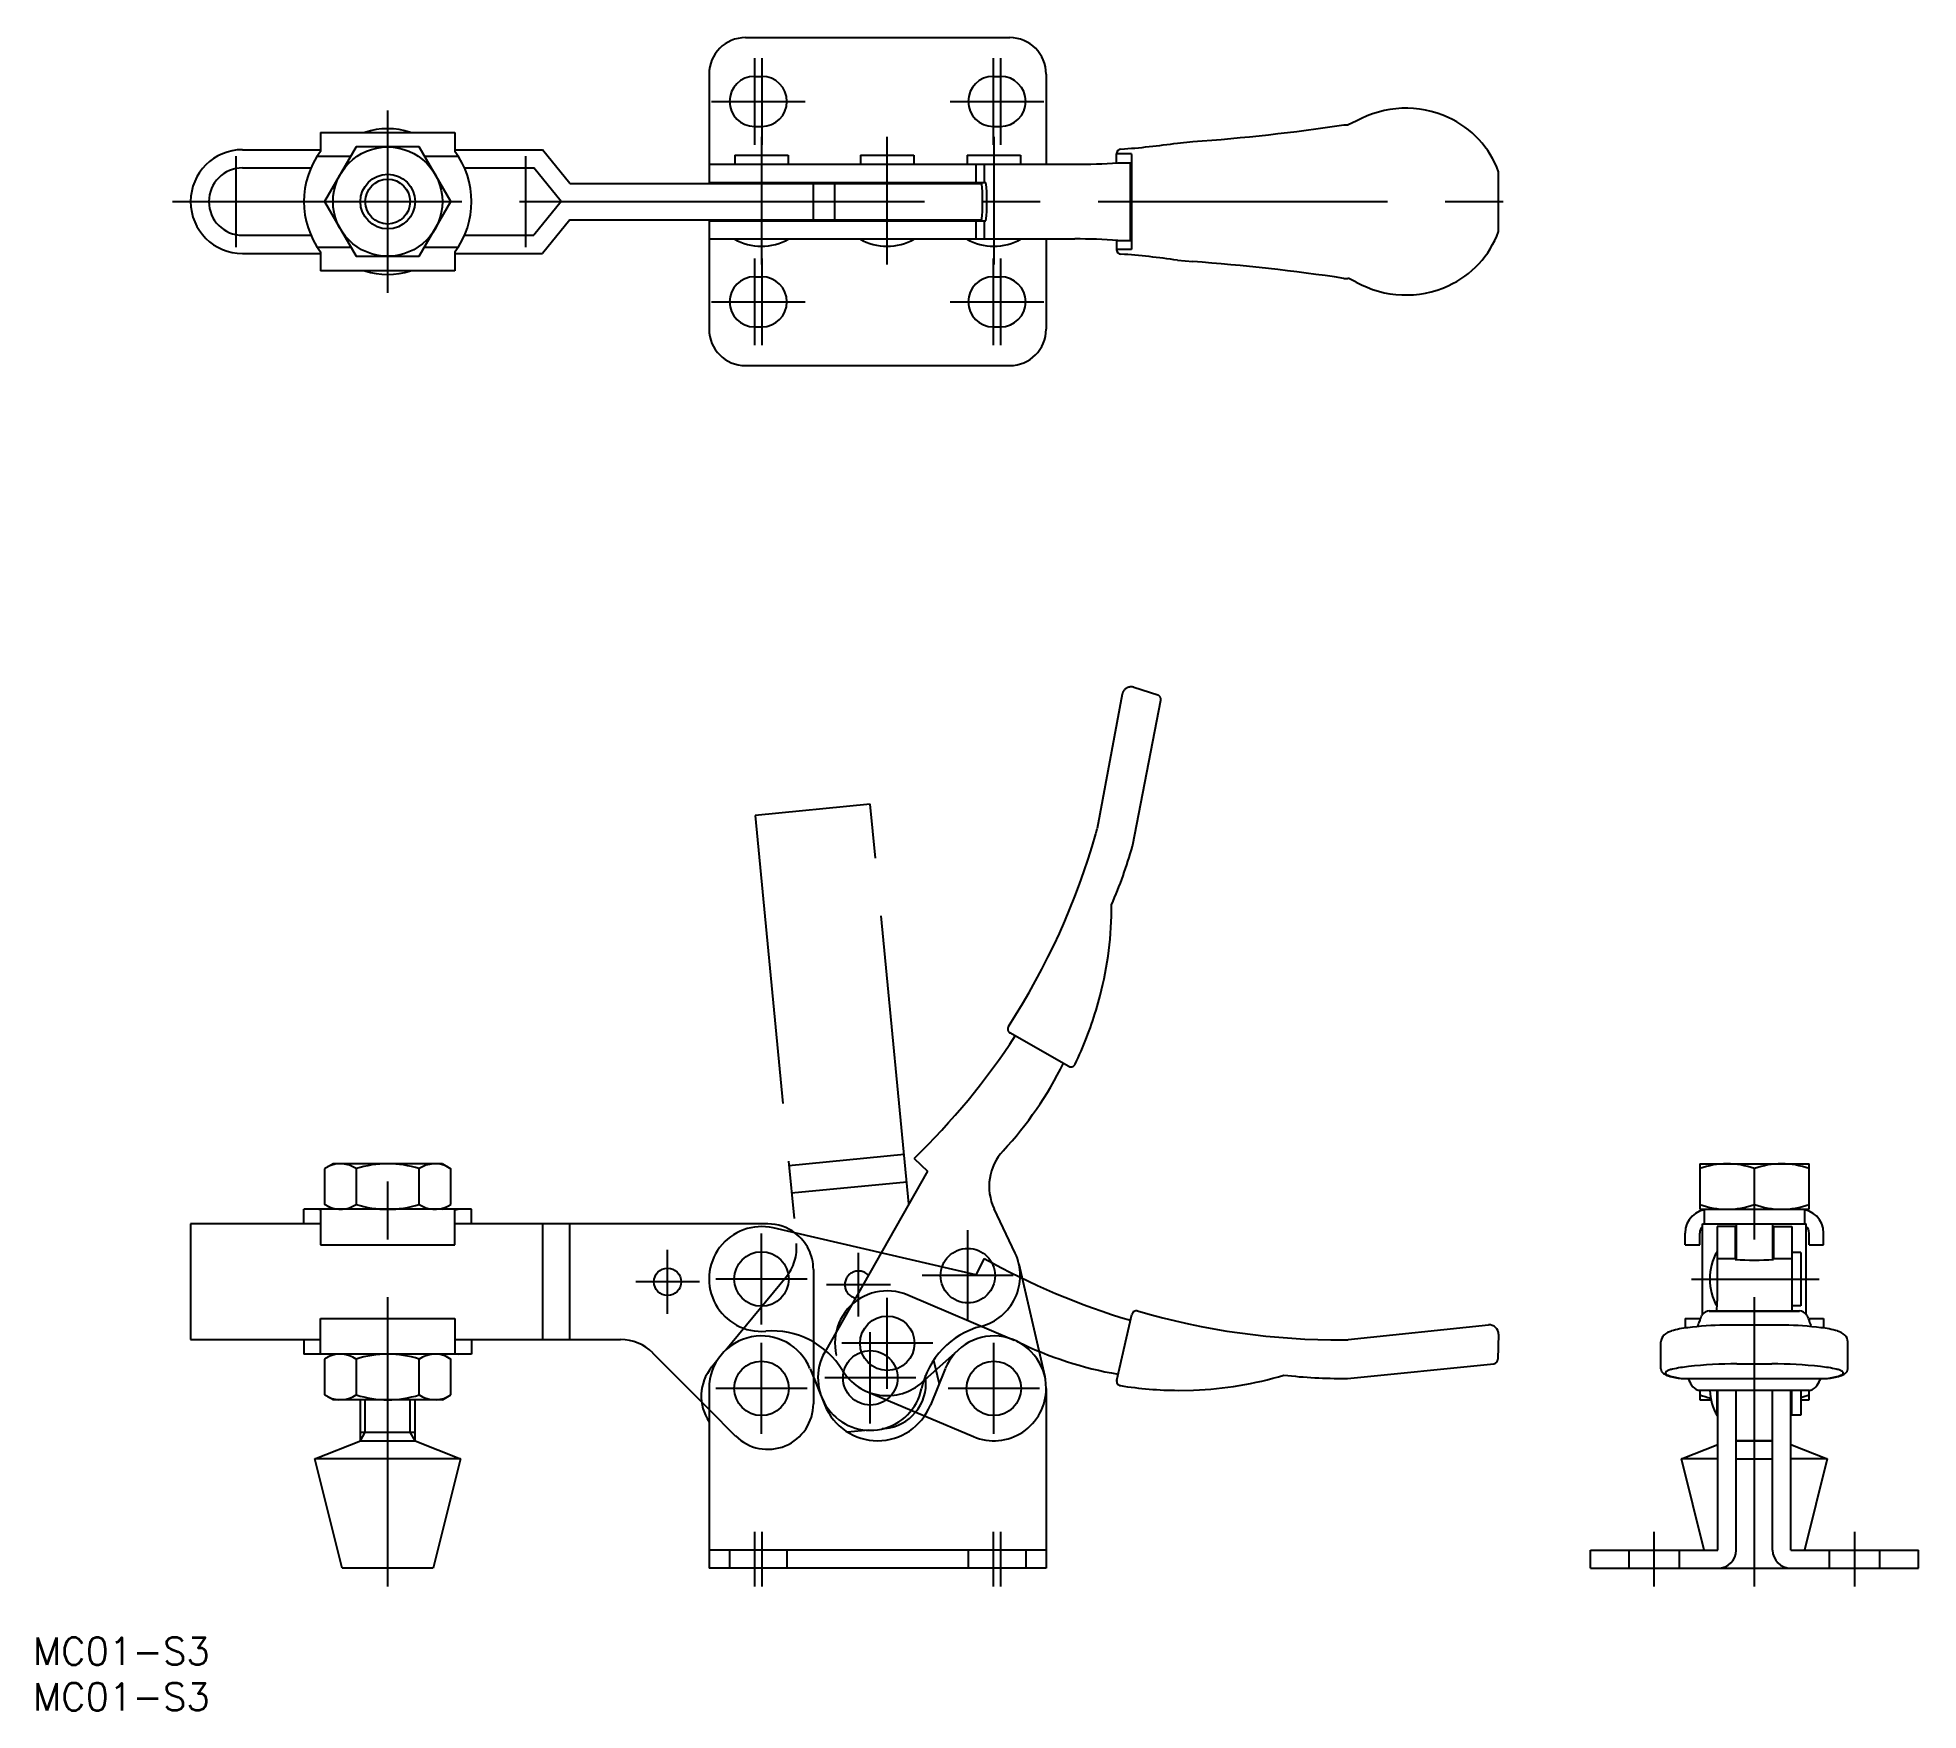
# Model space of a CAD drawing. Extents: x -38 to 168, y -16 to 168.
import ezdxf

# ---------------------------------------------------------------- set-up
doc = ezdxf.new("R2010")
doc.units = 0
for name, pattern in [('CENTER', [50.8, 31.75, -6.35, 6.35, -6.35]), ('DASHED', [19.05, 12.7, -6.35]), ('PHANTOM', [63.5, 31.75, -6.35, 6.35, -6.35, 6.35, -6.35])]:
    doc.linetypes.add(name, pattern=pattern)
doc.layers.get('0').update_dxf_attribs({"linetype": 'CONTINUOUS'})
doc.layers.add('CENTER', color=1, linetype='CENTER')
doc.styles.get("Standard").update_dxf_attribs({"font": 'txt.shx', "height": 3, "bigfont": 'bigfont.shx'})

msp = doc.modelspace()

# ---------------------------------------------------------------- linework, layer by layer
at = {"color": 7, "linetype": 'CONTINUOUS'}
for p, q in [((39.27, 168), (68.27, 168)), ((35.27, 164), (35.27, 152)), ((40.27, 163.75), (41.07, 163.75)), ((66.47, 163.75), (67.27, 163.75)), ((72.27, 164), (72.27, 154.1)), ((-7.38, 157.6), (-7.38, 155.5)), ((-7.38, 157.6), (7.37, 157.6)), ((7.37, 157.6), (7.37, 155.5)), ((40.27, 158.25), (41.07, 158.25)), ((66.47, 158.25), (67.27, 158.25)), ((104.95, 158.43), (105.34, 158.43)), ((105.34, 158.43), (105.43, 158.41)), ((106.29, 158.83), (105.43, 158.41)), ((-15.93, 155.7), (-7.38, 155.7)), ((-7.72, 155), (-4.04, 155)), ((-3.46, 156), (-6.93, 150)), ((3.46, 156), (-3.46, 156)), ((6.93, 150), (3.46, 156)), ((4.04, 155), (7.72, 155)), ((7.37, 155.7), (16.99, 155.7)), ((19.99, 152), (16.99, 155.7)), ((38.1, 155.1), (38.1, 154.1)), ((38.1, 155.1), (43.95, 155.1)), ((43.95, 155.1), (43.95, 154.1)), ((51.89, 155.1), (57.74, 155.1)), ((51.89, 155.1), (51.89, 154.1)), ((57.74, 155.1), (57.74, 154.1)), ((63.6, 155.1), (69.45, 155.1)), ((63.6, 155.1), (63.6, 154.1)), ((69.45, 155.1), (69.45, 154.1)), ((81.65, 155.25), (80, 155.25)), ((80, 154.24), (80, 155.25)), ((81.68, 145.04), (81.68, 154.96)), ((86.68, 156.43), (88.36, 156.58)), ((-15.93, 153.7), (-8.42, 153.7)), ((8.42, 153.7), (16.04, 153.7)), ((19.04, 150), (16.04, 153.7)), ((35.27, 154.1), (75.42, 154.1)), ((64.56, 154.1), (64.56, 152.1)), ((65.47, 154.1), (65.47, 152.1)), ((80.14, 154.25), (81.53, 154.25)), ((81.53, 145.75), (81.53, 154.25)), ((121.92, 146.72), (121.92, 153.28)), ((19.99, 152), (65.2, 152)), ((35.27, 152.1), (65.66, 152.1)), ((38.6, 152.1), (38.6, 152)), ((43.45, 152), (43.45, 152.1)), ((46.72, 148), (46.72, 152)), ((49.08, 148), (49.08, 152)), ((52.39, 152.1), (52.39, 152)), ((57.24, 152), (57.24, 152.1)), ((64.1, 152.1), (64.1, 152)), ((-6.93, 150), (-3.46, 144)), ((3.46, 144), (6.93, 150)), ((19.04, 150), (16.04, 146.3)), ((19.04, 150), (49.08, 150)), ((19.99, 148), (16.99, 144.3)), ((19.99, 148), (65.2, 148)), ((35.27, 148), (35.27, 136)), ((35.27, 147.9), (65.66, 147.9)), ((38.6, 148), (38.6, 147.9)), ((43.45, 147.9), (43.45, 148)), ((52.39, 148), (52.39, 147.9)), ((57.24, 147.9), (57.24, 148)), ((64.1, 148), (64.1, 147.9)), ((64.56, 147.9), (64.56, 145.9)), ((65.47, 147.9), (65.47, 145.9)), ((-15.93, 146.3), (-8.42, 146.3)), ((-7.72, 145), (-4.04, 145)), ((-7.38, 144.5), (-7.38, 142.4)), ((4.04, 145), (7.72, 145)), ((7.37, 144.5), (7.37, 142.4)), ((8.42, 146.3), (16.04, 146.3)), ((35.27, 145.9), (75.42, 145.9)), ((72.27, 145.9), (72.27, 136)), ((80, 145.76), (80, 144.73)), ((81.65, 144.75), (80, 144.75)), ((80.14, 145.75), (81.53, 145.75)), ((-15.93, 144.3), (-7.38, 144.3)), ((-3.46, 144), (3.46, 144)), ((7.37, 144.3), (16.99, 144.3)), ((86.68, 143.57), (88.36, 143.42)), ((7.37, 142.4), (-7.38, 142.4)), ((40.27, 141.75), (41.07, 141.75)), ((66.47, 141.75), (67.27, 141.75)), ((104.95, 141.57), (105.34, 141.57)), ((105.34, 141.57), (105.43, 141.59)), ((106.29, 141.17), (105.43, 141.59)), ((40.27, 136.25), (41.07, 136.25)), ((66.47, 136.25), (67.27, 136.25)), ((39.27, 132), (68.27, 132)), ((-6, 44.4), (-6.93, 43.86)), ((-6.93, 43.86), (-6.93, 39.94)), ((6, 44.4), (-6, 44.4)), ((-3.46, 43.86), (-3.46, 39.94)), ((3.46, 39.94), (3.46, 43.86)), ((6, 44.4), (6.93, 43.86)), ((6.93, 39.94), (6.93, 43.86)), ((144, 44.4), (144, 39.4)), ((144, 44.4), (156, 44.4)), ((150, 39.94), (150, 43.86)), ((156, 39.4), (156, 44.4)), ((9.2, 39.4), (-9.2, 39.4)), ((-9.2, 37.8), (-9.2, 39.4)), ((-7.38, 39.35), (-7.72, 39.4)), ((-7.38, 39.35), (-7.38, 35.5)), ((-6, 39.4), (-6.93, 39.94)), ((6, 39.4), (6.93, 39.94)), ((7.37, 39.35), (7.72, 39.4)), ((7.37, 35.5), (7.37, 39.35)), ((9.2, 37.8), (9.2, 39.4)), ((144, 39.4), (156, 39.4)), ((144.5, 39.35), (144.5, 37.8)), ((155.5, 39.35), (155.5, 37.8)), ((-7.38, 37.8), (-21.63, 37.8)), ((-21.63, 37.8), (-21.63, 25.1)), ((41.72, 37.8), (7.37, 37.8)), ((16.99, 37.8), (16.99, 25.1)), ((19.99, 25.1), (19.99, 37.8)), ((64.56, 32.22), (42.32, 37.35)), ((144.3, 37.8), (155.7, 37.8)), ((144.3, 27.86), (144.3, 37.8)), ((145.9, 37.5), (145.9, 29.33)), ((147.9, 37.5), (145.9, 37.5)), ((147.9, 37.5), (147.9, 33.9)), ((148, 37.8), (148, 33.89)), ((152, 37.8), (152, 33.89)), ((152.1, 37.5), (154.1, 37.5)), ((152.1, 37.5), (152.1, 33.9)), ((154.1, 37.5), (154.1, 29.33)), ((155.7, 27.86), (155.7, 37.8)), ((-7.38, 35.5), (7.37, 35.5)), ((142.4, 35.5), (142.4, 36.8)), ((142.4, 35.5), (144, 35.5)), ((144, 35.5), (144, 36.8)), ((156, 35.5), (156, 36.8)), ((156, 35.5), (157.6, 35.5)), ((157.6, 35.5), (157.6, 36.8)), ((65.47, 34), (64.56, 32.22)), ((145.9, 34), (147.9, 34)), ((152.1, 34), (154.1, 34)), ((155.1, 34.67), (154.1, 34.67)), ((155.1, 34.67), (155.1, 28.82)), ((-7.38, 27.4), (7.37, 27.4)), ((-7.38, 23.55), (-7.38, 27.4)), ((7.37, 27.4), (7.37, 23.55)), ((80.01, 20.65), (81.68, 27.87)), ((142.4, 27.4), (142.4, 26.37)), ((142.4, 27.4), (144, 27.4)), ((144, 27.4), (144, 27.14)), ((145.04, 28.24), (145.04, 28.26)), ((145.04, 28.24), (154.96, 28.24)), ((145.1, 28.26), (154.9, 28.26)), ((155.1, 28.82), (154.1, 28.82)), ((154.96, 28.24), (154.96, 28.26)), ((156, 27.4), (157.6, 27.4)), ((156, 27.4), (156, 27.14)), ((157.6, 27.4), (157.6, 26.37)), ((-21.63, 25.1), (-7.38, 25.1)), ((-9.2, 25.1), (-9.2, 23.5)), ((7.37, 25.1), (25.56, 25.1)), ((9.2, 25.1), (9.2, 23.5)), ((46.72, 24.84), (46.72, 21)), ((104.95, 25.07), (105.34, 25.08)), ((105.34, 25.08), (105.43, 25.09)), ((120.81, 26.7), (105.43, 25.09)), ((121.92, 25.68), (121.85, 22.94)), ((139.75, 21.89), (139.75, 24.85)), ((146.72, 26.71), (153.28, 26.71)), ((160.25, 21.89), (160.25, 24.85)), ((9.2, 23.5), (-9.2, 23.5)), ((-7.38, 23.55), (-7.72, 23.5)), ((-6, 23.5), (-6.93, 22.96)), ((-6.93, 22.96), (-6.93, 19.04)), ((-3.46, 22.96), (-3.46, 19.04)), ((3.46, 19.04), (3.46, 22.96)), ((6, 23.5), (6.93, 22.96)), ((6.93, 19.04), (6.93, 22.96)), ((7.37, 23.55), (7.72, 23.5)), ((35.27, 17.44), (29.1, 23.62)), ((58.67, 20.43), (62.56, 23.91)), ((46.35, 21.91), (47.98, 17.9)), ((61.2, 21.91), (59.56, 17.9)), ((105.16, 20.84), (105.34, 20.85)), ((105.34, 20.85), (121.4, 22.45)), ((141.99, 20.84), (158.01, 20.84)), ((148.08, 22.45), (151.92, 22.45)), ((-6, 18.5), (-6.93, 19.04)), ((6, 18.5), (6.93, 19.04)), ((35.27, 19.75), (35.27, 0)), ((52.59, 19.41), (58.93, 16.72)), ((72.27, 19.75), (72.27, 0)), ((86.76, 19.53), (88.45, 19.55)), ((156.03, 19.53), (143.97, 19.53)), ((144, 19.53), (144, 18.5)), ((145.9, 16.76), (145.9, 19.53)), ((146, 2), (146, 19.53)), ((148, 2), (148, 19.53)), ((152, 2), (152, 19.53)), ((154, 2), (154, 19.53)), ((154.1, 16.82), (154.1, 19.53)), ((155.1, 19.53), (155.1, 16.82)), ((156, 18.5), (156, 19.53)), ((6, 18.5), (-6, 18.5)), ((-3, 14), (-3, 18.5)), ((3, 14), (3, 18.5)), ((144, 18.5), (145.23, 18.5)), ((145.9, 17.32), (146, 17.32)), ((154.1, 17.32), (154, 17.32)), ((155.1, 16.82), (154.1, 16.82)), ((155.1, 18.5), (156, 18.5)), ((-3, 14.94), (3, 14.94)), ((-8, 12), (-3, 14)), ((-3, 14), (3, 14)), ((3, 14), (8, 12)), ((142, 12), (146, 13.6)), ((152, 14), (148, 14)), ((148, 14), (152, 14)), ((154, 13.6), (158, 12)), ((8, 12), (-8, 12)), ((-5, 0), (-8, 12)), ((8, 12), (5, 0)), ((146, 12), (142, 12)), ((144.5, 2), (142, 12)), ((148, 12), (152, 12)), ((158, 12), (154, 12)), ((158, 12), (155.5, 2)), ((5, 0), (-5, 0)), ((72.27, 2), (35.27, 2)), ((132, 0), (132, 2)), ((132, 2), (146, 2)), ((154, 2), (168, 2)), ((168, 0), (168, 2)), ((72.27, 0), (35.27, 0)), ((132, 0), (168, 0))]:
    msp.add_line(p, q, dxfattribs=at)
at = {"color": 3, "linetype": 'PHANTOM'}
for p, q in [((80.61, 95.93), (77.85, 81.18)), ((81.79, 79.42), (84.85, 95.27)), ((84.51, 95.84), (81.9, 96.69)), ((52.96, 83.85), (40.32, 82.62)), ((40.32, 82.62), (44.86, 35.65)), ((57.2, 40), (52.96, 83.85)), ((77.74, 80.63), (77.76, 80.72)), ((77.76, 80.72), (77.85, 81.18)), ((81.75, 79.25), (81.79, 79.42)), ((77.75, 61.25), (78.21, 62.87)), ((74.75, 55.09), (68.3, 58.76)), ((56.68, 45.41), (44.04, 44.19)), ((59.24, 43.59), (47.97, 23.74)), ((57.79, 44.97), (59.24, 43.59)), ((44.33, 41.2), (56.97, 42.42)), ((68.86, 34.58), (66.56, 39.45)), ((63.67, 27.13), (63.67, 37.12)), ((51.67, 27.63), (51.67, 34.63)), ((69.27, 33.42), (72.13, 21.04)), ((37.1, 23.96), (43.72, 31.99)), ((55.17, 31.13), (48.17, 31.13)), ((68.66, 32.12), (58.67, 32.12)), ((52.97, 15.91), (52.97, 25.9)), ((35.55, 22.07), (36.14, 22.79)), ((59.91, 22.84), (60.51, 20.23)), ((57.96, 20.9), (47.97, 20.9)), ((59.06, 20.79), (59.02, 21.15)), ((52.76, 15.16), (50.48, 14.94)), ((54.56, 15.33), (54.27, 15.3))]:
    msp.add_line(p, q, dxfattribs=at)
at = {"color": 3, "linetype": 'DASHED'}
for p, q in [((46.72, 32.8), (46.72, 24.84)), ((57.07, 30), (68.77, 25.04)), ((46.72, 21), (46.72, 18.06)), ((38.19, 14.52), (35.27, 17.44)), ((58.93, 16.72), (64.28, 14.46)), ((37.52, 2), (37.52, 0)), ((43.82, 2), (43.82, 0)), ((63.72, 2), (63.72, 0)), ((70.02, 2), (70.02, 0)), ((136.25, 0), (136.25, 2)), ((141.75, 2), (141.75, 0)), ((158.25, 0), (158.25, 2)), ((163.75, 2), (163.75, 0))]:
    msp.add_line(p, q, dxfattribs=at)
at = {"color": 3, "linetype": 'CONTINUOUS'}
for p, q in [((-2.46, 14.94), (-2.46, 18.5)), ((2.46, 14.94), (2.46, 18.5)), ((-3, 14), (-2.46, 14.94)), ((3, 14), (2.46, 14.94))]:
    msp.add_line(p, q, dxfattribs=at)
at = {"color": 7, "linetype": 'CONTINUOUS'}
for centre, radius in [((0, 150), 6), ((0, 150), 3), ((41.02, 31.75), 2.99), ((30.72, 31.44), 1.5), ((54.83, 24.7), 2.99), ((41.02, 19.75), 2.99), ((66.52, 19.75), 2.99)]:
    msp.add_circle(centre, radius, dxfattribs=at)
at = {"color": 3, "linetype": 'CONTINUOUS'}
msp.add_circle((0, 150), 2.46, dxfattribs=at)
at = {"color": 3, "linetype": 'PHANTOM'}
for centre in [(63.67, 32.12), (52.97, 20.9)]:
    msp.add_circle(centre, 2.99, dxfattribs=at)
at = {"color": 7, "linetype": 'CONTINUOUS'}
for centre, radius, start, end in [((39.27, 164), 4, 90, 180), ((68.27, 164), 4, 0, 90), ((40.27, 161), 2.75, 90, 270), ((41.07, 161), 2.75, 270, 90), ((66.47, 161), 2.75, 90, 270), ((67.27, 161), 2.75, 270, 90), ((111.74, 149.1), 11.15, 65.2546, 119.2648), ((112.13, 149.74), 10.41, 19.9105, 65.7381), ((0, 150), 8, 71.8051, 108.1949), ((72.41, 375.6), 219.6, 274.1651, 278.5232), ((-15.93, 150), 5.7, 90, 270), ((0, 150), 9.2, 143.2861, 216.7139), ((0, 150), 9.2, 323.2861, 36.7139), ((80.5, 155.27), 0.5, 93.9757, 182.0307), ((74.66, 239.21), 83.65, 273.9757, 278.2597), ((79.92, 154.94), 1.75, 0.5657, 10.2161), ((-15.93, 150), 3.7, 90, 270), ((75.44, 227.66), 73.56, 269.9856, 273.6597), ((46.64, 150), 18.66, 353.5382, 6.4618), ((47.11, 150), 18.66, 353.5382, 6.4618), ((112.13, 150.26), 10.41, 294.2619, 340.0895), ((41.02, 151.1), 6, 240.0736, 299.9264), ((54.81, 151.1), 6, 240.0736, 299.9264), ((66.52, 151.1), 6, 240.0736, 299.9264), ((75.44, 72.34), 73.56, 86.3403, 90.0144), ((80.5, 144.73), 0.5, 180, 266.0243), ((79.92, 145.06), 1.75, 349.7839, 359.4343), ((74.66, 60.79), 83.65, 81.7403, 86.0243), ((72.41, -75.6), 219.6, 81.4768, 85.8349), ((0, 150), 8, 251.8051, 288.1949), ((40.27, 139), 2.75, 90, 270), ((41.07, 139), 2.75, 270, 90), ((66.47, 139), 2.75, 90, 270), ((67.27, 139), 2.75, 270, 90), ((111.74, 150.9), 11.15, 240.7352, 294.7454), ((39.27, 136), 4, 180, 270), ((68.27, 136), 4, 270, 0), ((-5.2, 41.33), 3.07, 55.6158, 115.6158), ((0, 32.94), 11.46, 72.412, 107.588), ((5.2, 41.33), 3.07, 64.3842, 124.3842), ((147, 35.73), 8.67, 69.7438, 110.2562), ((153, 35.73), 8.67, 69.7438, 110.2562), ((-5.2, 42.47), 3.07, 244.3842, 304.3842), ((0, 50.86), 11.46, 252.412, 287.588), ((5.2, 42.47), 3.07, 235.6158, 295.6158), ((145, 36.8), 2.6, 90, 180), ((147, 48.07), 8.67, 249.7438, 290.2562), ((153, 48.07), 8.67, 249.7438, 290.2562), ((155, 36.8), 2.6, 0, 90), ((41.02, 31.75), 5.75, 77.0035, 274.6706), ((41.72, 32.8), 5, 53.0527, 90), ((145, 36.8), 1, 134.427, 180), ((155, 36.8), 1, 0, 45.573), ((104.43, 103.87), 80, 240.8499, 253.3611), ((151.1, 31.75), 6, 150.0736, 209.8872), ((150, 67.29), 33.46, 266.4017, 273.5983), ((72.34, 29.31), 73.56, 359.1836, 0.0144), ((227.66, 29.31), 73.56, 179.9856, 180.8164), ((82.17, 27.76), 0.5, 73.6919, 167.0035), ((104.44, 103.88), 78.81, 253.6919, 270.3768), ((-1274.24, 567.28), 1517.61, 339.12568, 339.17554), ((145.1, 27.26), 1, 90, 149.9522), ((154.9, 27.26), 1, 30.0478, 90), ((1574.24, 567.28), 1517.61, 200.82446, 200.87432), ((25.56, 20.1), 5, 45, 90), ((41.02, 19.75), 5.75, 22.1179, 180), ((42.22, 17.05), 9, 31.2639, 94.6706), ((66.52, 19.75), 5.75, 0, 157.8821), ((86.95, 61.08), 40.35, 243.6994, 260.31), ((120.92, 25.71), 1, 358.6051, 96.0116), ((140.75, 24.85), 1, 132.6853, 180), ((141.44, 24.11), 2.01, 105.7727, 132.6853), ((143.95, 15.45), 11.03, 96.5333, 106.1035), ((147.65, -13.23), 39.94, 91.3313, 97.1231), ((152.35, -13.23), 39.94, 82.8769, 88.6687), ((156.05, 15.45), 11.03, 73.8965, 83.4667), ((158.56, 24.11), 2.01, 47.3147, 74.2273), ((159.25, 24.85), 1, 0, 47.3147), ((-5.2, 20.43), 3.07, 55.6158, 115.6158), ((0, 12.04), 11.46, 72.412, 107.588), ((5.2, 20.43), 3.07, 64.3842, 124.3842), ((121.35, 22.95), 0.5, 275.7067, 358.6051), ((54.83, 24.7), 5.75, 211.2639, 311.9286), ((80.5, 20.54), 0.5, 167.0035, 260.953), ((87.05, 58.53), 39, 272.0629, 286.8621), ((104.56, 73.68), 52.84, 263.2587, 270.6541), ((140.37, 21.89), 0.62, 180, 235.9248), ((141.09, 22.96), 1.91, 235.9248, 254.9358), ((140.44, 21.44), 0.194, 156.1639, 203.8361), ((140.45, 21.42), 0.213, 134.6826, 150.874), ((140.45, 21.47), 0.213, 209.1479, 225.3651), ((140.63, 21.22), 0.486, 119.8991, 134.0974), ((140.63, 21.66), 0.485, 225.952, 240.1727), ((141.08, 20.44), 1.38, 109.7386, 119.7296), ((141.07, 22.44), 1.38, 240.3425, 250.346), ((142.9, 29.25), 8.46, 254.1571, 263.7621), ((141.91, 18.16), 3.81, 103.7112, 109.8669), ((142.95, 28.46), 7.68, 252.2927, 262.8155), ((144.34, 6.7), 15.52, 95.8454, 102.4115), ((146.15, 22.2), 3.69, 201.6377, 214.8508), ((148.54, -31.39), 53.84, 90.4882, 96.167), ((151.46, -31.39), 53.84, 83.833, 89.5118), ((153.85, 22.2), 3.69, 325.1492, 338.3623), ((155.66, 6.7), 15.52, 77.5885, 84.1546), ((157.05, 28.46), 7.68, 277.1845, 287.7073), ((157.1, 29.25), 8.46, 276.2379, 285.8429), ((158.09, 18.16), 3.81, 70.1331, 76.2888), ((158.92, 20.44), 1.38, 60.2704, 70.2614), ((158.93, 22.44), 1.38, 289.654, 299.6575), ((158.91, 22.96), 1.91, 285.0642, 304.0752), ((159.37, 21.22), 0.486, 45.9026, 60.1009), ((159.37, 21.66), 0.485, 299.8273, 314.048), ((159.55, 21.42), 0.213, 29.126, 45.3174), ((159.55, 21.47), 0.213, 314.6349, 330.8521), ((159.56, 21.44), 0.194, 336.1639, 23.8361), ((159.63, 21.89), 0.62, 304.0752, 0), ((-5.2, 21.57), 3.07, 244.3842, 304.3842), ((0, 29.96), 11.46, 252.412, 287.588), ((5.2, 21.57), 3.07, 235.6158, 295.6158), ((86.95, 61.08), 41.55, 260.953, 269.7388), ((144.2, 20.77), 1.28, 212.007, 252.7545), ((143.97, 20.03), 0.5, 252.7545, 270), ((147, 27.17), 8.67, 249.7438, 257.9723), ((151.1, 19.75), 6, 182.13, 209.9264), ((153, 27.17), 8.67, 284.0254, 290.2562), ((156.03, 20.03), 0.5, 270, 287.2455), ((155.8, 20.77), 1.28, 287.2455, 327.993), ((53.77, 20.25), 6.25, 202.1179, 337.8821), ((146, 2), 2, 270, 0), ((154, 2), 2, 180, 270)]:
    msp.add_arc(centre, radius, start, end, dxfattribs=at)
at = {"color": 3, "linetype": 'PHANTOM'}
for centre, radius, start, end in [((81.59, 95.74), 1, 72.0018, 169.4084), ((84.36, 95.37), 0.5, 349.1035, 72.0018), ((1.96, 102.28), 78.81, 327.0887, 344.0542), ((30.94, 93.77), 52.84, 336.6554, 344.0509), ((40.45, 72.66), 39, 345.4597, 0.2589), ((37.98, 73.3), 41.55, 334.3498, 343.1356), ((1.97, 102.28), 80, 314.2466, 326.7578), ((68.55, 59.19), 0.5, 147.0887, 240.4003), ((37.99, 73.3), 40.35, 317.0962, 333.7068), ((74.99, 55.53), 0.5, 240.4003, 334.3498), ((71.76, 41.91), 5.75, 137.0962, 205.3253), ((39.88, 35.17), 5, 320.52, 5.52), ((63.67, 32.12), 5.75, 284.6607, 25.3253), ((51.67, 31.13), 1.5, 43.7806, 257.0199), ((67.4, 17.85), 9, 104.6607, 168.0673), ((52.97, 20.9), 5.75, 150.4003, 348.0673), ((39.41, 18.89), 5, 140.52, 214.2037), ((54.08, 20.31), 5, 275.52, 5.52)]:
    msp.add_arc(centre, radius, start, end, dxfattribs=at)
at = {"color": 3, "linetype": 'DASHED'}
for centre, radius, start, end in [((41.72, 32.8), 5, 0, 53.0527), ((54.83, 24.7), 5.75, 67.0354, 211.2639), ((66.52, 19.75), 5.75, 247.0354, 0), ((41.72, 18.06), 5, 225, 0)]:
    msp.add_arc(centre, radius, start, end, dxfattribs=at)
at = {"layer": 'CENTER', "color": 1, "linetype": 'CENTER'}
for p, q in [((40.27, 165.75), (40.27, 156.25)), ((41.07, 165.75), (41.07, 156.25)), ((66.47, 165.75), (66.47, 156.25)), ((67.27, 165.75), (67.27, 156.25)), ((0, 140), (0, 160)), ((35.52, 161), (45.82, 161)), ((61.72, 161), (72.02, 161)), ((41.02, 157.1), (41.02, 143.1)), ((54.81, 143.1), (54.81, 157.1)), ((66.52, 157.1), (66.52, 143.1)), ((-16.63, 145), (-16.63, 155)), ((15.17, 145), (15.17, 155)), ((-23.63, 150), (123.92, 150)), ((40.27, 143.75), (40.27, 134.25)), ((41.07, 143.75), (41.07, 134.25)), ((66.47, 143.75), (66.47, 134.25)), ((67.27, 143.75), (67.27, 134.25)), ((35.52, 139), (45.82, 139)), ((61.72, 139), (72.02, 139)), ((0, -2), (0, 46.4)), ((150, -2), (150, 46.4)), ((41.02, 26.76), (41.02, 36.74)), ((30.72, 27.94), (30.72, 34.94)), ((34.22, 31.44), (27.22, 31.44)), ((46.02, 31.75), (36.03, 31.75)), ((143.1, 31.75), (157.1, 31.75)), ((54.83, 19.71), (54.83, 29.7)), ((41.02, 14.76), (41.02, 24.74)), ((59.83, 24.7), (49.84, 24.7)), ((66.52, 14.76), (66.52, 24.74)), ((46.02, 19.75), (36.03, 19.75)), ((71.52, 19.75), (61.53, 19.75)), ((40.27, 4), (40.27, -2)), ((41.07, 4), (41.07, -2)), ((66.47, 4), (66.47, -2)), ((67.27, 4), (67.27, -2)), ((139, -2), (139, 4)), ((161, 4), (161, -2))]:
    msp.add_line(p, q, dxfattribs=at)

# ---------------------------------------------------------------- texts
at = {"color": 7, "linetype": 'CONTINUOUS'}
for p in [(-38.94, -10.59), (-38.94, -15.59)]:
    msp.add_text('MC01-S3', height=3, dxfattribs=at).set_placement(p)

doc.saveas('drawing.dxf')
